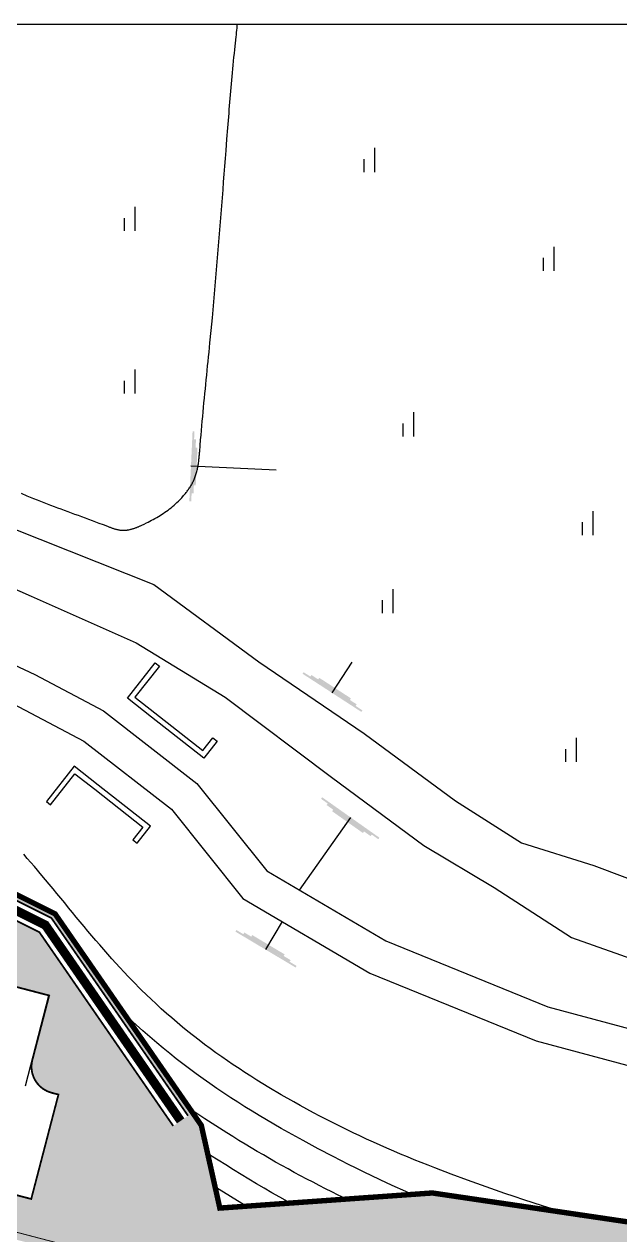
# Model space of a CAD drawing. Header units: inches. Extents: x 12 to 405, y 13 to 268.
# Drawn here: x 167.6 to 200.7, y 200.7 to 268 of the extents above; entities that cross this region are included whole.
import ezdxf

# ---------------------------------------------------------------- set-up
doc = ezdxf.new("R2010")
doc.units = ezdxf.units.IN
doc.header["$MEASUREMENT"] = 0
doc.linetypes.add('CENTER', pattern=[2, 1.25, -0.25, 0.25, -0.25])
doc.linetypes.add('PHANTOM2', pattern=[12.5, 10, -0.5, 0.5, -0.5, 0.5, -0.5])
for name, color, linetype in [('1-1CON', 35, 'Continuous'), ('1-5CON', 30, 'Continuous'), ('1-ROAD', 1, 'Continuous'), ('1-SIM', 8, 'Continuous'), ('1-낙차구조물', 7, 'Continuous'), ('1-물선', 5, 'Continuous'), ('1-휀스', 7, 'FENCELINE1'), ('CE-SLOP-FILL', 1, 'Continuous'), ('LSMD_CONT_LDREG_41500', 1, 'Continuous'), ('NR', 7, 'Continuous'), ('WID', 4, 'Continuous'), ('성토옹벽', 6, 'Continuous'), ('솔리드', 7, 'PHANTOM2'), ('지하2층외벽선', 2, 'Continuous')]:
    doc.layers.add(name, color=color, linetype=linetype)
doc.linetypes.add('FENCELINE1', pattern='A,0.25,-0.1,[133,ltypeshp.shx,S=0.1,R=0,X=-0.1,Y=0],-0.1,1', length=1.45)

# ---------------------------------------------------------------- blocks, each defined once
blk = doc.blocks.new('A$C0C523BD5')
at = {"layer": '1-SIM'}
for p, q in [((0, 0.48), (0, 0)), ((0.394, 0.892), (0.394, 0))]:
    blk.add_line(p, q, dxfattribs=at)

msp = doc.modelspace()

# ---------------------------------------------------------------- hatches: boundary and pattern name
at = {"layer": '솔리드', "linetype": 'Continuous'}
h = msp.add_hatch(dxfattribs=at)
h.set_pattern_fill('CROSS', color=8, scale=3, style=0)
h.set_pattern_definition([(0, (-296693.6058, -354742.037), (0.75, 0.75), [0.375, -1.125]), (90, (-296693.4183, -354742.2245), (-0.75, 0.75), [0.375, -1.125])])
edge = h.paths.add_edge_path()
edge.add_line((135.721, 222.239), (133.73, 221.424))
edge.add_line((133.73, 221.424), (131.22, 218.476))
edge.add_line((131.22, 218.476), (138.325, 216.622))
edge.add_arc((138.704, 218.074), 1.5, 255.37487, 345.37487)
edge.add_line((140.156, 217.695), (141.09, 221.275))
edge.add_line((141.09, 221.275), (168.965, 214.001))
edge.add_line((168.965, 214.001), (168.031, 210.422))
edge.add_arc((169.482, 210.043), 1.5, 165.37487, 255.37487)
edge.add_line((169.103, 208.592), (169.482, 208.492))
edge.add_line((169.482, 208.492), (167.967, 202.686))
edge.add_line((167.967, 202.686), (154.324, 206.246))
edge.add_arc((153.945, 204.795), 1.5, 75.37487, 165.37487)
edge.add_line((152.494, 205.174), (152.267, 204.303))
edge.add_line((152.267, 204.303), (229.675, 184.103))
edge.add_line((229.675, 184.103), (232.392, 183.395))
edge.add_line((232.392, 183.395), (226.997, 190.775))
edge.add_line((226.997, 190.775), (227.804, 191.365))
edge.add_line((227.804, 191.365), (232.989, 184.273))
edge.add_line((232.989, 184.273), (251.177, 179.527))
edge.add_line((251.177, 179.527), (244.057, 152.243))
edge.add_line((244.057, 152.243), (244.293, 152.181))
edge.add_line((244.293, 152.181), (235.38, 118.025))
edge.add_line((235.38, 118.025), (241.524, 116.422))
edge.add_line((241.524, 116.422), (239.024, 106.842))
edge.add_line((239.024, 106.842), (232.88, 108.446))
edge.add_line((232.88, 108.446), (229.597, 95.867))
edge.add_line((229.597, 95.867), (225.336, 96.979))
edge.add_line((225.336, 96.979), (223.809, 91.128))
edge.add_line((223.809, 91.128), (224.321, 89.933))
edge.add_line((224.321, 89.933), (207.63, 82.787))
edge.add_line((207.63, 82.787), (197.903, 80.892))
edge.add_line((197.903, 80.892), (196.011, 80.25))
edge.add_line((196.011, 80.25), (180.529, 84.29))
edge.add_line((180.529, 84.29), (181.84, 89.31))
edge.add_line((181.84, 89.31), (181.405, 89.424))
edge.add_arc((177.996, 76.361), 13.5, 75.37487, 135.18612)
edge.add_arc((156.005, 98.21), 17.5, 223.57889, 315.18624, ccw=False)
edge.add_line((143.327, 86.146), (117.27, 113.53))
edge.add_arc((138.64, 133.865), 29.5, 165.37487, 223.57888, ccw=False)
edge.add_line((110.096, 141.314), (119.761, 178.35))
edge.add_arc((111.536, 180.496), 8.5, 345.37487, 56.78517)
edge.add_line((116.192, 187.608), (116.192, 187.171))
edge.add_line((116.192, 187.171), (117.941, 181.378))
edge.add_line((117.941, 181.378), (116.381, 173.529))
edge.add_line((116.381, 173.529), (112.547, 166.197))
edge.add_line((112.547, 166.197), (105.718, 155.46))
edge.add_line((105.718, 155.46), (102.659, 143.585))
edge.add_line((102.659, 143.585), (103.156, 131.072))
edge.add_line((103.156, 131.072), (106.024, 123.765))
edge.add_line((106.024, 123.765), (119.497, 109.602))
edge.add_line((119.497, 109.602), (121.305, 106.337))
edge.add_line((121.305, 106.337), (125.293, 99.135))
edge.add_line((125.293, 99.135), (135.498, 88.423))
edge.add_line((135.498, 88.423), (143.599, 81.932))
edge.add_line((143.599, 81.932), (150.623, 74.869))
edge.add_line((150.623, 74.869), (152.293, 65.027))
edge.add_line((152.293, 65.027), (155.214, 63.856))
edge.add_line((155.214, 63.856), (158.431, 62.6))
edge.add_line((158.431, 62.6), (158.355, 74.502))
edge.add_line((158.355, 74.502), (160.556, 78.609))
edge.add_line((160.556, 78.609), (169.757, 80.607))
edge.add_line((169.757, 80.607), (175.525, 88.952))
edge.add_line((175.525, 88.952), (176.791, 84.802))
edge.add_line((176.791, 84.802), (174.835, 78.246))
edge.add_line((174.835, 78.246), (181.763, 74.04))
edge.add_line((181.763, 74.04), (181.102, 70.35))
edge.add_line((181.102, 70.35), (181.298, 70.201))
edge.add_line((181.298, 70.201), (237.573, 94.285))
edge.add_line((237.573, 94.285), (246.036, 115.923))
edge.add_line((246.036, 115.923), (245.393, 128.793))
edge.add_line((245.393, 128.793), (255.114, 184.467))
edge.add_line((255.114, 184.467), (247.293, 181.959))
edge.add_line((247.293, 181.959), (245.929, 183.51))
edge.add_line((245.929, 183.51), (240.235, 186.61))
edge.add_line((240.235, 186.61), (232.725, 189.35))
edge.add_line((232.725, 189.35), (225.595, 195.89))
edge.add_line((225.595, 195.89), (210.655, 200.01))
edge.add_line((210.655, 200.01), (190.295, 203.02))
edge.add_line((190.295, 203.02), (178.465, 202.18))
edge.add_line((178.465, 202.18), (177.435, 206.78))
edge.add_line((177.435, 206.78), (169.295, 218.54))
edge.add_line((169.295, 218.54), (150.115, 228.13))
edge.add_line((150.115, 228.13), (139.386, 223.739))
edge.add_line((139.386, 223.739), (132.026, 223.739))
edge.add_line((132.026, 223.739), (127.759, 224.893))
edge.add_line((127.759, 224.893), (124.342, 224.04))
edge.add_line((124.342, 224.04), (116.919, 225.946))
edge.add_line((116.919, 225.946), (116.192, 224.677))
edge.add_line((116.192, 224.677), (116.192, 203.069))
edge.add_line((116.192, 203.069), (116.192, 202.517))
edge.add_line((116.192, 202.517), (116.684, 202.517))
edge.add_line((116.684, 202.517), (116.684, 224.543))
edge.add_line((116.684, 224.543), (117.162, 225.368))
edge.add_line((117.162, 225.368), (124.269, 223.543))
edge.add_line((124.269, 223.543), (132.016, 223.239))
edge.add_line((132.016, 223.239), (138.957, 223.239))
edge.add_line((138.957, 223.239), (150.103, 227.801))
edge.add_line((150.103, 227.801), (169.092, 218.306))
edge.add_line((169.092, 218.306), (176.695, 207.314))
edge.add_line((176.695, 207.314), (175.873, 206.745))
edge.add_line((175.873, 206.745), (168.416, 217.527))
edge.add_line((168.416, 217.527), (150.061, 226.704))
edge.add_line((150.061, 226.704), (139.153, 222.239))
edge.add_line((139.153, 222.239), (135.721, 222.239))

# ---------------------------------------------------------------- linework, layer by layer
msp.add_lwpolyline([(18.827, 268.011), (281.15, 268.011), (281.15, 25.281), (18.827, 25.281)], close=True)
msp.add_lwpolyline([(18.827, 268.011), (281.15, 268.011), (281.15, 25.281), (18.827, 25.281)], close=True)
at = {"layer": '1-1CON', "color": 8, "linetype": 'Continuous'}
for points, elevation in [([(167.409, 241.93), (167.727, 241.794), (167.914, 241.716), (168.102, 241.639), (168.29, 241.563), (168.478, 241.488), (168.667, 241.414), (168.857, 241.341), (169.046, 241.269), (169.237, 241.197), (169.427, 241.126), (169.618, 241.056), (169.809, 240.986), (170.001, 240.915), (170.192, 240.845), (170.385, 240.775), (170.577, 240.705), (170.77, 240.634), (170.963, 240.564), (171.157, 240.492), (171.35, 240.42), (171.544, 240.347), (171.739, 240.274), (171.971, 240.185), (172.204, 240.094), (172.242, 240.079), (172.28, 240.065), (172.318, 240.05), (172.356, 240.036), (172.395, 240.022), (172.433, 240.008), (172.471, 239.994), (172.509, 239.981), (172.548, 239.969), (172.586, 239.957), (172.625, 239.945), (172.663, 239.934), (172.702, 239.924), (172.74, 239.914), (172.779, 239.906), (172.818, 239.898), (172.857, 239.891), (172.896, 239.885), (172.936, 239.88), (172.975, 239.876), (173.014, 239.874), (173.065, 239.872), (173.117, 239.872), (173.128, 239.872), (173.14, 239.872), (173.151, 239.872), (173.163, 239.873), (173.174, 239.873), (173.186, 239.874), (173.197, 239.875), (173.209, 239.875), (173.22, 239.876), (173.232, 239.877), (173.243, 239.878), (173.255, 239.88), (173.266, 239.881), (173.278, 239.882), (173.289, 239.884), (173.301, 239.885), (173.312, 239.887), (173.324, 239.888), (173.335, 239.89), (173.346, 239.892), (173.358, 239.894), (173.403, 239.902), (173.448, 239.91), (173.481, 239.918), (173.514, 239.926), (173.547, 239.934), (173.579, 239.943), (173.612, 239.952), (173.644, 239.962), (173.677, 239.973), (173.709, 239.984), (173.741, 239.995), (173.773, 240.007), (173.805, 240.019), (173.837, 240.031), (173.868, 240.044), (173.9, 240.057), (173.931, 240.071), (173.963, 240.084), (173.994, 240.098), (174.025, 240.112), (174.057, 240.126), (174.088, 240.141), (174.119, 240.155), (174.248, 240.216), (174.376, 240.278), (174.473, 240.327), (174.57, 240.376), (174.666, 240.426), (174.761, 240.477), (174.856, 240.53), (174.95, 240.583), (175.043, 240.638), (175.135, 240.694), (175.227, 240.752), (175.317, 240.81), (175.406, 240.871), (175.495, 240.932), (175.582, 240.995), (175.668, 241.06), (175.753, 241.126), (175.836, 241.193), (175.918, 241.263), (175.999, 241.334), (176.078, 241.407), (176.156, 241.481), (176.232, 241.558), (176.343, 241.675), (176.451, 241.797), (176.486, 241.838), (176.521, 241.88), (176.555, 241.922), (176.589, 241.964), (176.622, 242.007), (176.655, 242.051), (176.687, 242.095), (176.719, 242.139), (176.749, 242.184), (176.779, 242.229), (176.809, 242.274), (176.837, 242.32), (176.865, 242.367), (176.892, 242.414), (176.918, 242.461), (176.943, 242.508), (176.968, 242.556), (176.991, 242.604), (177.014, 242.653), (177.035, 242.702), (177.056, 242.751), (177.098, 242.858), (177.136, 242.967), (177.154, 243.025), (177.172, 243.084), (177.188, 243.144), (177.203, 243.204), (177.217, 243.264), (177.23, 243.324), (177.242, 243.385), (177.253, 243.446), (177.263, 243.507), (177.273, 243.569), (177.281, 243.63), (177.289, 243.692), (177.297, 243.754), (177.304, 243.817), (177.31, 243.879), (177.317, 243.941), (177.322, 244.004), (177.328, 244.067), (177.333, 244.129), (177.338, 244.192), (177.343, 244.255), (177.369, 244.578), (177.396, 244.9), (177.418, 245.16), (177.44, 245.418), (177.463, 245.676), (177.487, 245.934), (177.511, 246.192), (177.535, 246.448), (177.559, 246.705), (177.584, 246.961), (177.609, 247.217), (177.634, 247.473), (177.659, 247.729), (177.685, 247.985), (177.71, 248.24), (177.736, 248.495), (177.762, 248.751), (177.788, 249.006), (177.813, 249.262), (177.839, 249.518), (177.864, 249.773), (177.89, 250.03), (177.915, 250.286), (177.983, 250.984), (178.049, 251.684), (178.09, 252.128), (178.13, 252.572), (178.17, 253.017), (178.209, 253.462), (178.248, 253.908), (178.286, 254.354), (178.324, 254.8), (178.361, 255.246), (178.397, 255.692), (178.434, 256.138), (178.47, 256.583), (178.505, 257.028), (178.54, 257.472), (178.575, 257.915), (178.61, 258.358), (178.644, 258.799), (178.678, 259.239), (178.712, 259.678), (178.746, 260.115), (178.78, 260.551), (178.813, 260.985), (178.863, 261.621), (178.912, 262.253), (178.928, 262.455), (178.944, 262.657), (178.96, 262.859), (178.976, 263.061), (178.993, 263.263), (179.009, 263.465), (179.026, 263.668), (179.043, 263.871), (179.06, 264.075), (179.077, 264.279), (179.095, 264.485), (179.114, 264.691), (179.132, 264.898), (179.151, 265.107), (179.171, 265.316), (179.191, 265.527), (179.211, 265.74), (179.232, 265.954), (179.254, 266.17), (179.276, 266.388), (179.299, 266.608), (179.336, 266.952), (179.374, 267.301), (179.388, 267.426), (179.401, 267.55), (179.413, 267.675), (179.425, 267.8), (179.436, 267.924), (179.442, 268.011)], 65.496), ([(198.004, 201.812), (197.485, 201.972), (196.957, 202.137), (196.43, 202.304), (195.904, 202.473), (195.379, 202.645), (194.854, 202.819), (194.33, 202.995), (193.808, 203.175), (193.286, 203.357), (192.765, 203.543), (192.246, 203.732), (191.341, 204.067), (190.439, 204.414), (190.055, 204.564), (189.671, 204.717), (189.288, 204.871), (188.906, 205.028), (188.525, 205.187), (188.145, 205.348), (187.766, 205.512), (187.388, 205.678), (187.011, 205.846), (186.635, 206.017), (186.26, 206.191), (185.886, 206.367), (185.514, 206.546), (185.143, 206.728), (184.773, 206.912), (184.405, 207.099), (184.038, 207.289), (183.672, 207.483), (183.308, 207.679), (182.945, 207.878), (182.584, 208.08), (181.886, 208.479), (181.193, 208.891), (180.859, 209.093), (180.526, 209.299), (180.195, 209.507), (179.865, 209.719), (179.538, 209.933), (179.212, 210.151), (178.889, 210.371), (178.568, 210.595), (178.249, 210.822), (177.933, 211.051), (177.619, 211.285), (177.308, 211.521), (176.999, 211.76), (176.693, 212.003), (176.39, 212.249), (176.09, 212.498), (175.793, 212.751), (175.499, 213.007), (175.208, 213.266), (174.921, 213.529), (174.637, 213.796), (174.113, 214.299), (173.602, 214.815), (173.367, 215.058), (173.134, 215.302), (172.904, 215.549), (172.676, 215.797), (172.45, 216.048), (172.225, 216.3), (172.003, 216.554), (171.781, 216.81), (171.561, 217.066), (171.342, 217.324), (171.124, 217.583), (170.907, 217.842), (170.691, 218.102), (170.475, 218.363), (170.26, 218.624), (170.045, 218.885), (169.83, 219.146), (169.614, 219.408), (169.399, 219.669), (169.183, 219.929), (168.967, 220.189), (168.556, 220.68), (168.142, 221.168), (167.947, 221.397), (167.75, 221.626), (167.553, 221.854)], 65.496), ([(185.667, 202.616), (185.415, 202.735), (185.06, 202.905), (184.706, 203.078), (184.354, 203.254), (184.002, 203.432), (183.652, 203.612), (183.302, 203.794), (182.954, 203.979), (182.607, 204.166), (182.261, 204.355), (181.916, 204.547), (181.572, 204.74), (181.229, 204.936), (180.887, 205.134), (180.547, 205.333), (180.207, 205.535), (179.868, 205.739), (179.53, 205.945), (179.193, 206.152), (178.858, 206.362), (178.242, 206.751), (177.629, 207.147), (177.351, 207.328), (177.073, 207.512), (176.796, 207.696), (176.795, 207.697)], 67.496), ([(182.481, 202.403), (182.236, 202.539), (181.801, 202.784), (181.367, 203.032), (180.935, 203.283), (180.503, 203.536), (180.074, 203.793), (179.645, 204.052), (179.217, 204.313), (178.791, 204.577), (178.365, 204.843), (177.941, 205.111), (177.777, 205.215)], 68.496), ([(198.521, 201.654), (198.5, 201.661)], 65.496)]:
    msp.add_lwpolyline(points, dxfattribs=dict(at, elevation=elevation))
at = {"layer": '1-5CON', "color": 8, "linetype": 'Continuous', "elevation": 66.496}
msp.add_lwpolyline([(189.461, 202.823), (189.098, 202.98), (188.661, 203.173), (188.224, 203.369), (187.789, 203.568), (187.355, 203.77), (186.923, 203.974), (186.491, 204.182), (186.061, 204.392), (185.631, 204.605), (185.204, 204.821), (184.777, 205.04), (183.936, 205.479), (183.101, 205.929), (182.69, 206.154), (182.28, 206.382), (181.872, 206.612), (181.466, 206.846), (181.062, 207.083), (180.659, 207.324), (180.259, 207.567), (179.861, 207.814), (179.466, 208.065), (179.073, 208.319), (178.683, 208.576), (178.295, 208.837), (177.911, 209.102), (177.53, 209.371), (177.152, 209.643), (176.777, 209.92), (176.406, 210.201), (176.038, 210.485), (175.674, 210.774), (175.314, 211.067), (174.959, 211.365), (174.187, 212.027), (173.436, 212.711), (173.422, 212.724)], dxfattribs=at)
at = {"layer": '1-ROAD', "elevation": -109.407}
for points in [[(156.843, 248.892), (158.957, 245.287), (160.476, 243.363), (162.912, 242.026), (166.902, 239.995), (166.902, 239.995), (174.793, 236.862), (180.638, 232.562), (186.495, 228.568), (191.577, 224.834), (195.266, 222.491), (199.289, 221.226), (206.331, 218.581), (215.513, 215.784), (222.365, 214.334), (229.501, 212.921), (238.101, 211.786), (243.776, 211.46), (253.122, 210.639), (266.412, 210.257)], [(153.424, 247.342), (156.367, 241.916), (157.602, 240.209), (161.935, 238.858), (167.958, 236.199), (173.811, 233.617), (178.759, 230.593), (184.682, 226.138), (189.814, 222.34), (193.732, 219.999), (198.033, 217.23), (204.702, 214.878), (214.746, 212.037), (220.976, 210.503), (229.307, 209.024), (237.523, 208.311), (243.142, 207.918), (252.925, 207.278), (266.5, 206.52), (275.99, 206.501), (280.443, 206.395), (281.137, 206.489)]]:
    msp.add_lwpolyline(points, dxfattribs=at)
at = {"layer": '1-낙차구조물', "elevation": -23.504}
for points in [[(175.101, 232.316), (173.742, 230.585), (174.843, 229.721), (177.52, 227.619), (178.075, 228.326), (178.311, 228.141), (177.57, 227.197), (174.658, 229.485), (173.321, 230.535), (174.865, 232.501)], [(169.044, 224.603), (170.402, 226.333), (171.503, 225.469), (174.18, 223.367), (173.624, 222.659), (173.86, 222.473), (174.601, 223.417), (171.689, 225.705), (170.352, 226.755), (168.808, 224.789)]]:
    msp.add_lwpolyline(points, close=True, dxfattribs=at)
at = {"layer": '1-물선', "elevation": -109.407}
for points in [[(147.002, 258.001), (147.86, 257.259), (150.551, 247.789), (152.653, 242.037), (154.901, 238.379), (158.201, 236.492), (163.396, 234.066), (168.162, 231.853), (171.984, 229.834), (177.187, 225.788), (181.083, 220.93), (187.704, 217.038), (196.721, 213.373), (210.762, 209.614), (224.397, 205.923), (238.113, 203.746), (251.086, 202.838), (265.201, 201.68), (273.215, 201.799), (280.558, 202.244), (281.149, 202.26)], [(146.498, 257.677), (145.936, 256.712), (148.647, 247.172), (150.844, 241.161), (153.465, 236.897), (157.28, 234.715), (162.551, 232.253), (167.273, 230.061), (170.894, 228.148), (175.774, 224.354), (179.753, 219.392), (186.816, 215.24), (196.083, 211.473), (210.242, 207.683), (223.978, 203.964), (237.886, 201.757), (250.934, 200.844), (265.038, 199.687), (272.336, 199.564), (280.668, 200.203), (281.149, 200.206)]]:
    msp.add_lwpolyline(points, dxfattribs=at)
at = {"layer": '1-휀스', "elevation": -23.504}
msp.add_lwpolyline([(179.928, 202.285), (178.192, 203.364)], dxfattribs=at)
at = {"layer": 'CE-SLOP-FILL'}
msp.add_line((185.415, 202.735, -23.504), (185.415, 202.735, -23.504), dxfattribs=at)
at = {"layer": 'LSMD_CONT_LDREG_41500', "color": 1, "linetype": 'Continuous', "const_width": 0.3, "elevation": -23.504, "flags": 128}
msp.add_lwpolyline([(210.655, 200.01), (190.295, 203.02), (178.465, 202.18), (177.435, 206.78), (169.295, 218.54), (150.115, 228.13), (139.386, 223.739), (132.026, 223.739), (127.759, 224.893), (124.342, 224.04), (116.919, 225.946), (116.192, 224.677), (116.192, 203.069), (116.192, 194.04), (116.192, 187.171), (117.941, 181.378), (116.381, 173.529), (112.547, 166.197), (105.718, 155.46), (102.659, 143.585)], dxfattribs=at)
at = {"layer": 'NR', "linetype": 'Continuous'}
for p, q in [((181.603, 243.215, -109.407), (176.859, 243.434, -109.407)), ((185.815, 232.536, -109.407), (184.709, 230.83, -109.407)), ((182.906, 219.858, -109.407), (185.756, 223.899, -109.407)), ((181.935, 218.109, -109.407), (181.009, 216.555, -109.407))]:
    msp.add_line(p, q, dxfattribs=at)
for points in [[(176.769, 241.486, -109.407), (176.949, 245.382, -109.407), (176.874, 241.481, -109.407), (177.053, 245.377, -109.407)], [(176.895, 241.931, -109.407), (177.033, 244.927, -109.407), (177, 241.926, -109.407), (177.138, 244.923, -109.407)], [(177.02, 242.375, -109.407), (177.117, 244.473, -109.407), (177.125, 242.37, -109.407), (177.222, 244.468, -109.407)], [(186.346, 229.77, -109.407), (183.073, 231.891, -109.407), (186.403, 229.858, -109.407), (183.13, 231.979, -109.407)], [(186.025, 230.103, -109.407), (183.508, 231.734, -109.407), (186.082, 230.191, -109.407), (183.565, 231.822, -109.407)], [(185.705, 230.436, -109.407), (183.942, 231.578, -109.407), (185.762, 230.524, -109.407), (183.999, 231.666, -109.407)], [(184.162, 225.023, -109.407), (187.349, 222.775, -109.407), (184.101, 224.937, -109.407), (187.289, 222.69, -109.407)], [(184.469, 224.678, -109.407), (186.921, 222.949, -109.407), (184.409, 224.592, -109.407), (186.86, 222.863, -109.407)], [(184.776, 224.333, -109.407), (186.493, 223.123, -109.407), (184.716, 224.247, -109.407), (186.432, 223.037, -109.407)], [(182.685, 215.557, -109.407), (179.334, 217.553, -109.407), (182.738, 215.647, -109.407), (179.388, 217.643, -109.407)], [(182.352, 215.878, -109.407), (179.774, 217.413, -109.407), (182.405, 215.968, -109.407), (179.828, 217.503, -109.407)], [(182.019, 216.198, -109.407), (180.214, 217.273, -109.407), (182.073, 216.288, -109.407), (180.268, 217.363, -109.407)]]:
    msp.add_solid(points, dxfattribs=at)
at = {"layer": 'WID', "color": 8}
msp.add_line((167.64, 208.969, -23.504), (168.953, 214.001, -23.504), dxfattribs=at)
at = {"layer": '성토옹벽', "color": 4, "linetype": 'Continuous', "ltscale": 10, "const_width": 0.1, "elevation": -23.504, "flags": 128}
for points in [[(176.695, 207.314), (169.092, 218.306), (150.103, 227.801), (138.957, 223.239), (132.016, 223.239), (124.269, 223.239), (116.684, 223.239), (116.684, 223.239), (116.684, 202.517)], [(175.873, 206.745), (168.416, 217.527), (150.061, 226.704), (139.153, 222.239), (131.997, 222.239), (124.124, 222.239), (117.684, 222.239), (117.684, 202.517)]]:
    msp.add_lwpolyline(points, dxfattribs=at)
at = {"layer": '성토옹벽', "color": 4, "linetype": 'CENTER', "ltscale": 2, "const_width": 0.5, "elevation": -23.504, "flags": 128}
msp.add_lwpolyline([(176.284, 207.029), (168.754, 217.916), (150.082, 227.252), (139.055, 222.739), (132.006, 222.739), (124.197, 222.739), (117.184, 222.739), (117.184, 222.739), (117.184, 202.517)], dxfattribs=at)
at = {"layer": '솔리드', "color": 8, "linetype": 'Continuous', "const_width": 0.1, "elevation": -23.504}
msp.add_lwpolyline([(152.368, 204.69), (152.494, 205.174, -0.414214), (154.324, 206.246), (167.967, 202.686), (169.482, 208.492), (169.103, 208.592, -0.414214), (168.031, 210.422), (168.965, 214.001), (141.09, 221.275), (140.156, 217.695, -0.414214), (138.325, 216.622), (133.63, 217.847)], format="xyb", dxfattribs=at)
at = {"layer": '지하2층외벽선', "color": 8, "const_width": 0.05, "elevation": -23.504}
msp.add_lwpolyline([(218.819, 98.887), (132.896, 121.309), (135.295, 130.501), (120.2, 134.44), (139.415, 208.074), (192.827, 194.137), (189.67, 182.042), (229.148, 171.74), (225.336, 157.129), (244.107, 152.231), (232.366, 107.237), (218.819, 98.887)], dxfattribs=at)

# ---------------------------------------------------------------- block references
at = {"layer": '1-SIM', "xscale": 1.5, "yscale": 1.5, "zscale": 1.5}
for p in [(186.48, 259.791, -109.407), (173.142, 256.515, -109.407), (196.467, 254.301, -109.407), (173.142, 247.469, -109.407), (188.646, 245.093, -109.407), (198.633, 239.604, -109.407), (187.505, 235.255, -109.407), (197.706, 226.986, -109.407)]:
    msp.add_blockref('A$C0C523BD5', p, dxfattribs=at)

doc.saveas('drawing.dxf')
